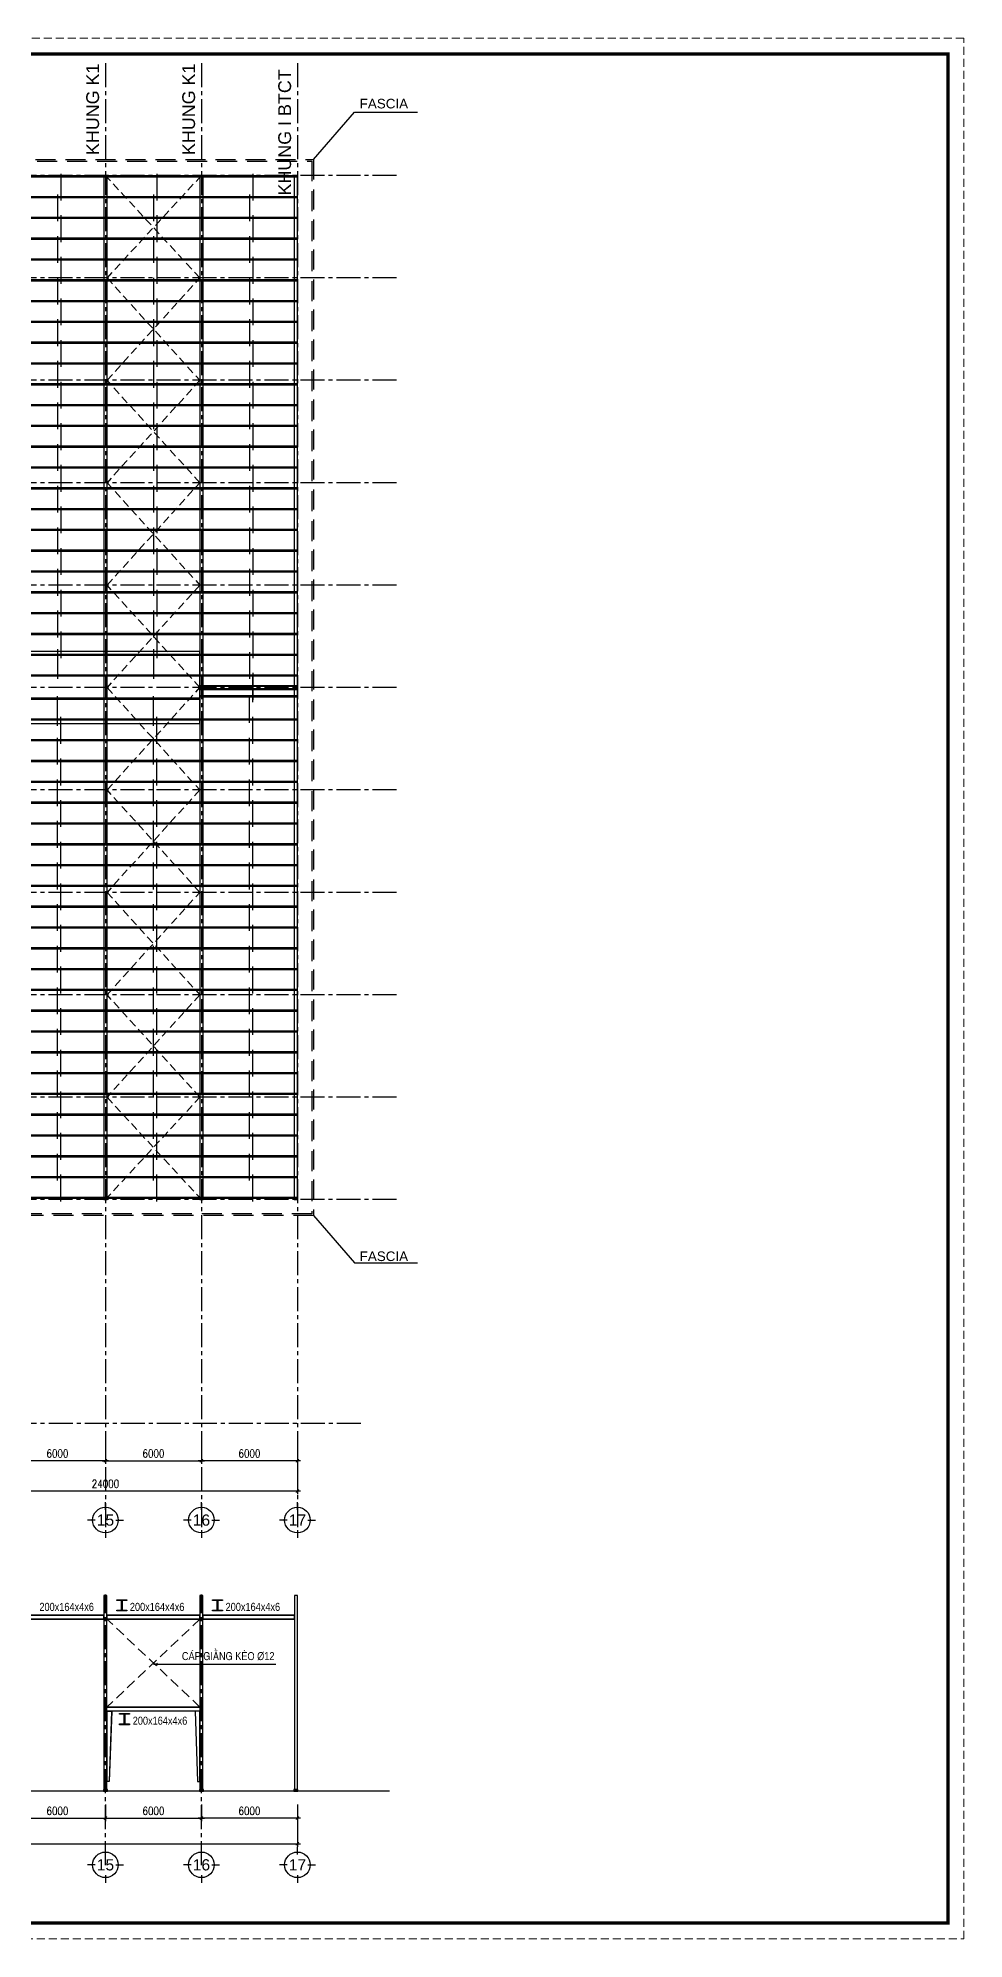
# Model space of a CAD drawing. Header units: inches. Extents: x 651127 to 1529722, y 768575 to 1021311.
# Drawn here: x 936651 to 994520, y 772141 to 890941 of the extents above; entities that cross this region are included whole.
import ezdxf
from ezdxf.enums import TextEntityAlignment as Align

# ---------------------------------------------------------------- set-up
doc = ezdxf.new("R2010")
doc.units = ezdxf.units.IN
doc.header["$LTSCALE"] = 1000
doc.header["$MEASUREMENT"] = 0
for name, pattern in [('CENTER2', [1.125, 0.75, -0.125, 0.125, -0.125]), ('HIDDEN', [0.375, 0.25, -0.125]), ('HIDDEN2', [0.1875, 0.125, -0.0625])]:
    doc.linetypes.add(name, pattern=pattern)
doc.layers.get('DEFPOINTS').update_dxf_attribs({"color": 8, "lineweight": 9})
for name, color, linetype in [('DWGshare.com_1', 7, 'Continuous'), ('DWGshare.com_10', 7, 'Continuous'), ('DWGshare.com_11', 143, 'Continuous'), ('DWGshare.com_12', 51, 'Continuous'), ('DWGshare.com_2', 147, 'Continuous'), ('DWGshare.com_29', 3, 'Continuous'), ('DWGshare.com_3', 7, 'Continuous'), ('DWGshare.com_4', 8, 'CENTER2'), ('DWGshare.com_5', 143, 'HIDDEN2'), ('DWGshare.com_6', 40, 'Continuous'), ('DWGshare.com_7', 1, 'Continuous')]:
    doc.layers.add(name, color=color, linetype=linetype)
doc.layers.add('DWGshare.com_23', color=147, linetype='Continuous', lineweight=0)
doc.styles.add('DWGshare.com_1', font='VHELVCN.TTF')
doc.styles.add('DWGshare.com_2', font='VHELVEB.TTF')
doc.styles.add('DWGshare.com_4', font='romans.shx', dxfattribs={"width": 0.8})
doc.dimstyles.new('DWGshare.com_4', dxfattribs={"dimscale": 100, "dimtxt": 2.5, "dimasz": 2, "dimexe": 1, "dimexo": 1.5, "dimgap": 1, "dimtad": 1, "dimdec": 0, "dimlfac": 0.5, "dimzin": 0, "dimdsep": 46, "dimtxsty": 'DWGshare.com_4', "dimblk": 'DWGshare.com_6', "dimcen": 1.5, "dimdle": 1, "dimclrd": 256, "dimclre": 256, "dimclrt": 7, "dimadec": 0, "dimazin": 0, "dimtfac": 1, "dimtdec": 0, "dimtix": 1, "dimtmove": 2, "dimatfit": 3, "dimldrblk": 'DWGshare.com_6', "dimfxl": 1, "dimtolj": 1, "dimtzin": 0, "dimarcsym": 0})
doc.dimstyles.new('DWGshare.com_5', dxfattribs={"dimscale": 200, "dimtxt": 2.5, "dimasz": 1, "dimexe": 1, "dimexo": 1.5, "dimgap": 1, "dimtad": 1, "dimdec": 0, "dimzin": 0, "dimdsep": 46, "dimtxsty": 'DWGshare.com_4', "dimblk": 'DWGshare.com_1', "dimcen": 1.5, "dimdle": 1, "dimclrd": 256, "dimclre": 256, "dimclrt": 7, "dimadec": 0, "dimazin": 0, "dimtfac": 1, "dimtdec": 0, "dimtix": 1, "dimtmove": 2, "dimatfit": 3, "dimfxl": 1, "dimtolj": 1, "dimtzin": 0, "dimarcsym": 0})

# ---------------------------------------------------------------- blocks, each defined once
blk = doc.blocks.new('DWGshare.com_1')
at = {"color": 0, "linetype": 'ByBlock', "const_width": 0.3}
blk.add_lwpolyline([(-0.5, -0.5), (0.5, 0.5)], dxfattribs=at)
blk = doc.blocks.new('*D227')
at = {"layer": 'DEFPOINTS', "color": 0, "transparency": 16777216}
for p in [(934864, 803519), (940864, 803463), (934864, 802031)]:
    blk.add_point(p, dxfattribs=at)
at = {"layer": 'DWGshare.com_23', "lineweight": -2, "transparency": 16777216}
for p, q in [((934864, 803219), (934864, 801831)), ((940864, 803163), (940864, 801831)), ((941064, 802031), (934664, 802031))]:
    blk.add_line(p, q, dxfattribs=at)
at = {"layer": 'DWGshare.com_23', "lineweight": -2, "transparency": 16777216, "xscale": 200, "yscale": 200, "zscale": 200, "rotation": 180}
blk.add_blockref('DWGshare.com_1', (934864, 802031), dxfattribs=at)
at = {"layer": 'DWGshare.com_23', "lineweight": -2, "transparency": 16777216, "xscale": 200, "yscale": 200, "zscale": 200}
blk.add_blockref('DWGshare.com_1', (940864, 802031), dxfattribs=at)
at = {"layer": 'DWGshare.com_23', "color": 7, "transparency": 16777216, "insert": (937864, 802481), "char_height": 500, "attachment_point": 5, "style": 'DWGshare.com_4'}
blk.add_mtext('\\A1;6000', dxfattribs=at)
blk = doc.blocks.new('*D228')
at = {"layer": 'DEFPOINTS', "color": 0, "transparency": 16777216}
for p in [(946864, 803519), (952864, 803463), (946864, 802031)]:
    blk.add_point(p, dxfattribs=at)
at = {"layer": 'DWGshare.com_23', "lineweight": -2, "transparency": 16777216}
for p, q in [((946864, 803219), (946864, 801831)), ((952864, 803163), (952864, 801831)), ((953064, 802031), (946664, 802031))]:
    blk.add_line(p, q, dxfattribs=at)
at = {"layer": 'DWGshare.com_23', "lineweight": -2, "transparency": 16777216, "xscale": 200, "yscale": 200, "zscale": 200, "rotation": 180}
blk.add_blockref('DWGshare.com_1', (946864, 802031), dxfattribs=at)
at = {"layer": 'DWGshare.com_23', "lineweight": -2, "transparency": 16777216, "xscale": 200, "yscale": 200, "zscale": 200}
blk.add_blockref('DWGshare.com_1', (952864, 802031), dxfattribs=at)
at = {"layer": 'DWGshare.com_23', "color": 7, "transparency": 16777216, "insert": (949864, 802481), "char_height": 500, "attachment_point": 5, "style": 'DWGshare.com_4'}
blk.add_mtext('\\A1;6000', dxfattribs=at)
blk = doc.blocks.new('*D229')
at = {"layer": 'DEFPOINTS', "color": 0, "transparency": 16777216}
for p in [(940864, 803463), (946864, 803519), (946864, 802031)]:
    blk.add_point(p, dxfattribs=at)
at = {"layer": 'DWGshare.com_23', "lineweight": -2, "transparency": 16777216}
for p, q in [((940864, 803163), (940864, 801831)), ((946864, 803219), (946864, 801831)), ((940664, 802031), (947064, 802031))]:
    blk.add_line(p, q, dxfattribs=at)
at = {"layer": 'DWGshare.com_23', "lineweight": -2, "transparency": 16777216, "xscale": 200, "yscale": 200, "zscale": 200, "rotation": 180}
blk.add_blockref('DWGshare.com_1', (940864, 802031), dxfattribs=at)
at = {"layer": 'DWGshare.com_23', "lineweight": -2, "transparency": 16777216, "xscale": 200, "yscale": 200, "zscale": 200}
blk.add_blockref('DWGshare.com_1', (946864, 802031), dxfattribs=at)
at = {"layer": 'DWGshare.com_23', "color": 7, "transparency": 16777216, "insert": (943864, 802481), "char_height": 500, "attachment_point": 5, "style": 'DWGshare.com_4'}
blk.add_mtext('\\A1;6000', dxfattribs=at)
blk = doc.blocks.new('*D230')
at = {"layer": 'DEFPOINTS', "color": 0, "transparency": 16777216}
for p in [(928864, 804099), (952864, 804099), (952864, 800138)]:
    blk.add_point(p, dxfattribs=at)
at = {"layer": 'DWGshare.com_23', "lineweight": -2, "transparency": 16777216}
for p, q in [((928864, 803799), (928864, 799938)), ((952864, 803799), (952864, 799938)), ((928664, 800138), (953064, 800138))]:
    blk.add_line(p, q, dxfattribs=at)
at = {"layer": 'DWGshare.com_23', "lineweight": -2, "transparency": 16777216, "xscale": 200, "yscale": 200, "zscale": 200, "rotation": 180}
blk.add_blockref('DWGshare.com_1', (928864, 800138), dxfattribs=at)
at = {"layer": 'DWGshare.com_23', "lineweight": -2, "transparency": 16777216, "xscale": 200, "yscale": 200, "zscale": 200}
blk.add_blockref('DWGshare.com_1', (952864, 800138), dxfattribs=at)
at = {"layer": 'DWGshare.com_23', "color": 7, "transparency": 16777216, "insert": (940864, 800588), "char_height": 500, "attachment_point": 5, "style": 'DWGshare.com_4'}
blk.add_mtext('\\A1;24000', dxfattribs=at)
blk = doc.blocks.new('DWGshare.com_2')
for p, q in [((-320, 0), (-560, 0)), ((0, 320), (0, 560)), ((320, 0), (560, 0)), ((0, -320), (0, -560))]:
    blk.add_line(p, q)
blk.add_circle((0, 0), 400)
at = {"linetype": 'Continuous', "style": 'DWGshare.com_2'}
blk.add_attdef('2', text='', height=350, dxfattribs=at).set_placement((0, 0), align=Align.MIDDLE_CENTER)
blk = doc.blocks.new('*D851')
at = {"layer": 'DEFPOINTS', "color": 0, "transparency": 16777216}
for p in [(940864, 780846), (946864, 780846), (946864, 779695)]:
    blk.add_point(p, dxfattribs=at)
at = {"layer": 'DWGshare.com_2', "lineweight": -2, "transparency": 16777216}
for p, q in [((940864, 780546), (940864, 779495)), ((946864, 780546), (946864, 779495)), ((940664, 779695), (947064, 779695))]:
    blk.add_line(p, q, dxfattribs=at)
at = {"layer": 'DWGshare.com_2', "lineweight": -2, "transparency": 16777216, "xscale": 200, "yscale": 200, "zscale": 200, "rotation": 180}
blk.add_blockref('DWGshare.com_1', (940864, 779695), dxfattribs=at)
at = {"layer": 'DWGshare.com_2', "lineweight": -2, "transparency": 16777216, "xscale": 200, "yscale": 200, "zscale": 200}
blk.add_blockref('DWGshare.com_1', (946864, 779695), dxfattribs=at)
at = {"layer": 'DWGshare.com_2', "color": 7, "transparency": 16777216, "insert": (943864, 780145), "char_height": 500, "attachment_point": 5, "style": 'DWGshare.com_4'}
blk.add_mtext('\\A1;6000', dxfattribs=at)
blk = doc.blocks.new('*D852')
at = {"layer": 'DEFPOINTS', "color": 0, "transparency": 16777216}
for p in [(952864, 780546), (856864, 780443), (952864, 778095)]:
    blk.add_point(p, dxfattribs=at)
at = {"layer": 'DWGshare.com_2', "lineweight": -2, "transparency": 16777216}
for p, q in [((856864, 780143), (856864, 777895)), ((952864, 780246), (952864, 777895)), ((856664, 778095), (953064, 778095))]:
    blk.add_line(p, q, dxfattribs=at)
at = {"layer": 'DWGshare.com_2', "lineweight": -2, "transparency": 16777216, "xscale": 200, "yscale": 200, "zscale": 200, "rotation": 180}
blk.add_blockref('DWGshare.com_1', (856864, 778095), dxfattribs=at)
at = {"layer": 'DWGshare.com_2', "lineweight": -2, "transparency": 16777216, "xscale": 200, "yscale": 200, "zscale": 200}
blk.add_blockref('DWGshare.com_1', (952864, 778095), dxfattribs=at)
at = {"layer": 'DWGshare.com_2', "color": 7, "transparency": 16777216, "insert": (904864, 778545), "char_height": 500, "attachment_point": 5, "style": 'DWGshare.com_4'}
blk.add_mtext('\\A1;96000', dxfattribs=at)
blk = doc.blocks.new('DWGshare.com_6')
at = {"linetype": 'CENTER2'}
blk.add_hatch(color=256, dxfattribs=at).paths.add_polyline_path([(-1.3, 0.22), (-1, 0), (-1.3, -0.22), (0, 0)])
blk.add_line((0, 0), (-1, 0), dxfattribs=at)
blk.add_lwpolyline([(-1.3, 0.22), (0, 0), (-1.3, -0.22), (-1, 0), (-1.3, 0.22)], dxfattribs=at)
blk = doc.blocks.new('*D856')
at = {"layer": 'DEFPOINTS', "color": 0, "transparency": 16777216}
for p in [(946864, 780846), (952864, 780846), (946864, 779695)]:
    blk.add_point(p, dxfattribs=at)
at = {"layer": 'DWGshare.com_2', "lineweight": -2, "transparency": 16777216}
for p, q in [((946864, 780546), (946864, 779495)), ((952864, 780546), (952864, 779495)), ((953064, 779695), (946664, 779695))]:
    blk.add_line(p, q, dxfattribs=at)
at = {"layer": 'DWGshare.com_2', "lineweight": -2, "transparency": 16777216, "xscale": 200, "yscale": 200, "zscale": 200, "rotation": 180}
blk.add_blockref('DWGshare.com_1', (946864, 779695), dxfattribs=at)
at = {"layer": 'DWGshare.com_2', "lineweight": -2, "transparency": 16777216, "xscale": 200, "yscale": 200, "zscale": 200}
blk.add_blockref('DWGshare.com_1', (952864, 779695), dxfattribs=at)
at = {"layer": 'DWGshare.com_2', "color": 7, "transparency": 16777216, "insert": (949864, 780145), "char_height": 500, "attachment_point": 5, "style": 'DWGshare.com_4'}
blk.add_mtext('\\A1;6000', dxfattribs=at)
blk = doc.blocks.new('*D861')
at = {"layer": 'DEFPOINTS', "color": 0, "transparency": 16777216}
for p in [(934864, 780846), (940864, 780846), (940864, 779695)]:
    blk.add_point(p, dxfattribs=at)
at = {"layer": 'DWGshare.com_2', "lineweight": -2, "transparency": 16777216}
for p, q in [((934864, 780546), (934864, 779495)), ((940864, 780546), (940864, 779495)), ((934664, 779695), (941064, 779695))]:
    blk.add_line(p, q, dxfattribs=at)
at = {"layer": 'DWGshare.com_2', "lineweight": -2, "transparency": 16777216, "xscale": 200, "yscale": 200, "zscale": 200, "rotation": 180}
blk.add_blockref('DWGshare.com_1', (934864, 779695), dxfattribs=at)
at = {"layer": 'DWGshare.com_2', "lineweight": -2, "transparency": 16777216, "xscale": 200, "yscale": 200, "zscale": 200}
blk.add_blockref('DWGshare.com_1', (940864, 779695), dxfattribs=at)
at = {"layer": 'DWGshare.com_2', "color": 7, "transparency": 16777216, "insert": (937864, 780145), "char_height": 500, "attachment_point": 5, "style": 'DWGshare.com_4'}
blk.add_mtext('\\A1;6000', dxfattribs=at)

msp = doc.modelspace()

# ---------------------------------------------------------------- hatches: boundary and pattern name
at = {"layer": 'DWGshare.com_6'}
for points in [[(941861.5, 793295.7), (941571.5, 793295.7), (941571.5, 793345.7), (942191.5, 793345.7), (942191.5, 793295.7), (941901.5, 793295.7), (941901.5, 792695.7), (942191.5, 792695.7), (942191.5, 792645.7), (941571.5, 792645.7), (941571.5, 792695.7), (941861.5, 792695.7)], [(947843.7, 793295.7), (947553.7, 793295.7), (947553.7, 793345.7), (948173.7, 793345.7), (948173.7, 793295.7), (947883.7, 793295.7), (947883.7, 792695.7), (948173.7, 792695.7), (948173.7, 792645.7), (947553.7, 792645.7), (947553.7, 792695.7), (947843.7, 792695.7)], [(942040.4, 786183.2), (941750.4, 786183.2), (941750.4, 786233.2), (942370.4, 786233.2), (942370.4, 786183.2), (942080.4, 786183.2), (942080.4, 785583.2), (942370.4, 785583.2), (942370.4, 785533.2), (941750.4, 785533.2), (941750.4, 785583.2), (942040.4, 785583.2)]]:
    msp.add_hatch(color=256, dxfattribs=at).paths.add_polyline_path(points)

# ---------------------------------------------------------------- linework, layer by layer
at = {"layer": 'DEFPOINTS', "linetype": 'HIDDEN', "ltscale": 2}
msp.add_lwpolyline([(826319.8, 772140.9), (994519.8, 772140.9), (994519.8, 890940.9), (826319.8, 890940.9)], close=True, dxfattribs=at)
at = {"layer": 'DWGshare.com_1', "const_width": 200}
msp.add_lwpolyline([(830319.8, 773140.9), (993519.8, 773140.9), (993519.8, 889940.9), (830319.8, 889940.9)], close=True, dxfattribs=at)
at = {"layer": 'DWGshare.com_11'}
for points in [[(856863.9, 882324.1), (856863.9, 882274.1), (952863.9, 882274.1), (952863.9, 882324.1)], [(856863.9, 881024.1), (856863.9, 880974.1), (952863.9, 880974.1), (952863.9, 881024.1)], [(856863.9, 879724.1), (856863.9, 879674.1), (952863.9, 879674.1), (952863.9, 879724.1)], [(856863.9, 878424.1), (856863.9, 878374.1), (952863.9, 878374.1), (952863.9, 878424.1)], [(856863.9, 877124.1), (856863.9, 877074.1), (952863.9, 877074.1), (952863.9, 877124.1)], [(856863.9, 875824.1), (856863.9, 875774.1), (952863.9, 875774.1), (952863.9, 875824.1)], [(856863.9, 874524.1), (856863.9, 874474.1), (952863.9, 874474.1), (952863.9, 874524.1)], [(856863.9, 873224.1), (856863.9, 873174.1), (952863.9, 873174.1), (952863.9, 873224.1)], [(856863.9, 871924.1), (856863.9, 871874.1), (952863.9, 871874.1), (952863.9, 871924.1)], [(856863.9, 870624.1), (856863.9, 870574.1), (952863.9, 870574.1), (952863.9, 870624.1)], [(856863.9, 869324.1), (856863.9, 869274.1), (952863.9, 869274.1), (952863.9, 869324.1)], [(856863.9, 868024.1), (856863.9, 867974.1), (952863.9, 867974.1), (952863.9, 868024.1)], [(856863.9, 866724.1), (856863.9, 866674.1), (952863.9, 866674.1), (952863.9, 866724.1)], [(856863.9, 865424.1), (856863.9, 865374.1), (952863.9, 865374.1), (952863.9, 865424.1)], [(856863.9, 864124.1), (856863.9, 864074.1), (952863.9, 864074.1), (952863.9, 864124.1)], [(856863.9, 862824.1), (856863.9, 862774.1), (952863.9, 862774.1), (952863.9, 862824.1)], [(856863.9, 861524.1), (856863.9, 861474.1), (952863.9, 861474.1), (952863.9, 861524.1)], [(856863.9, 860224.1), (856863.9, 860174.1), (952863.9, 860174.1), (952863.9, 860224.1)], [(856863.9, 858924.1), (856863.9, 858874.1), (952863.9, 858874.1), (952863.9, 858924.1)], [(856863.9, 857624.1), (856863.9, 857574.1), (952863.9, 857574.1), (952863.9, 857624.1)], [(856863.9, 856324.1), (856863.9, 856274.1), (952863.9, 856274.1), (952863.9, 856324.1)], [(856863.9, 855024.1), (856863.9, 854974.1), (952863.9, 854974.1), (952863.9, 855024.1)], [(856863.9, 853724.1), (856863.9, 853674.1), (952863.9, 853674.1), (952863.9, 853724.1)], [(856863.9, 852424.1), (856863.9, 852374.1), (952863.9, 852374.1), (952863.9, 852424.1)], [(856863.9, 848379.3), (856863.9, 848329.3), (952863.9, 848329.3), (952863.9, 848379.3)], [(856863.9, 847079.3), (856863.9, 847029.3), (952863.9, 847029.3), (952863.9, 847079.3)], [(856863.9, 845779.3), (856863.9, 845729.3), (952863.9, 845729.3), (952863.9, 845779.3)], [(856863.9, 844479.3), (856863.9, 844429.3), (952863.9, 844429.3), (952863.9, 844479.3)], [(856863.9, 843179.3), (856863.9, 843129.3), (952863.9, 843129.3), (952863.9, 843179.3)], [(856863.9, 841879.3), (856863.9, 841829.3), (952863.9, 841829.3), (952863.9, 841879.3)], [(856863.9, 840579.3), (856863.9, 840529.3), (952863.9, 840529.3), (952863.9, 840579.3)], [(856863.9, 839279.3), (856863.9, 839229.3), (952863.9, 839229.3), (952863.9, 839279.3)], [(856863.9, 837979.3), (856863.9, 837929.3), (952863.9, 837929.3), (952863.9, 837979.3)], [(856863.9, 836679.3), (856863.9, 836629.3), (952863.9, 836629.3), (952863.9, 836679.3)], [(856863.9, 835379.3), (856863.9, 835329.3), (952863.9, 835329.3), (952863.9, 835379.3)], [(856863.9, 834079.3), (856863.9, 834029.3), (952863.9, 834029.3), (952863.9, 834079.3)], [(856863.9, 832779.3), (856863.9, 832729.3), (952863.9, 832729.3), (952863.9, 832779.3)], [(856863.9, 831479.3), (856863.9, 831429.3), (952863.9, 831429.3), (952863.9, 831479.3)], [(856863.9, 830179.3), (856863.9, 830129.3), (952863.9, 830129.3), (952863.9, 830179.3)], [(856863.9, 828879.3), (856863.9, 828829.3), (952863.9, 828829.3), (952863.9, 828879.3)], [(856863.9, 827579.3), (856863.9, 827529.3), (952863.9, 827529.3), (952863.9, 827579.3)], [(856863.9, 826279.3), (856863.9, 826229.3), (952863.9, 826229.3), (952863.9, 826279.3)], [(856863.9, 824979.3), (856863.9, 824929.3), (952863.9, 824929.3), (952863.9, 824979.3)], [(856863.9, 823679.3), (856863.9, 823629.3), (952863.9, 823629.3), (952863.9, 823679.3)], [(856863.9, 822379.3), (856863.9, 822329.3), (952863.9, 822329.3), (952863.9, 822379.3)], [(856863.9, 821079.3), (856863.9, 821029.3), (952863.9, 821029.3), (952863.9, 821079.3)], [(856863.9, 819779.3), (856863.9, 819729.3), (952863.9, 819729.3), (952863.9, 819779.3)], [(856863.9, 818479.3), (856863.9, 818429.3), (952863.9, 818429.3), (952863.9, 818479.3)]]:
    msp.add_lwpolyline(points, close=True, dxfattribs=at)
for points in [[(946763.9, 851124.1), (856863.9, 851124.1), (856863.9, 851074.1), (946763.9, 851074.1)], [(946763.9, 851074.1), (952863.9, 851074.1), (952863.9, 851124.1), (946763.9, 851124.1)], [(946763.9, 849679.3), (856863.9, 849679.3), (856863.9, 849629.3), (946763.9, 849629.3)], [(946763.9, 850469.4), (952863.9, 850469.4), (952863.9, 850419.4), (946763.9, 850419.4)], [(946763.9, 850228.8), (952863.9, 850228.8), (952863.9, 850278.8), (946763.9, 850278.8)], [(946763.9, 849774.1), (952863.9, 849774.1), (952863.9, 849824.1), (946763.9, 849824.1)]]:
    msp.add_lwpolyline(points, dxfattribs=at)
at = {"layer": 'DWGshare.com_12'}
for p, q in [((934956.4, 792376.1), (940771.4, 792376.1)), ((934956.4, 792138.1), (940771.4, 792138.1)), ((940956.4, 792376.1), (946771.4, 792376.1)), ((940956.4, 792138.1), (946771.4, 792138.1)), ((946956.4, 792376.1), (952678.9, 792376.1)), ((946956.4, 792138.1), (952678.9, 792138.1)), ((946771.4, 786626.1), (940956.4, 786626.1)), ((946771.4, 786388.1), (940956.4, 786388.1))]:
    msp.add_line(p, q, dxfattribs=at)
for points in [[(940771.4, 781482.1), (940956.4, 781482.1), (940956.4, 793616.1), (940771.4, 793616.1)], [(946771.4, 781482.1), (946956.4, 781482.1), (946956.4, 793616.1), (946771.4, 793616.1)], [(952678.9, 781482.1), (952863.9, 781482.1), (952863.9, 793616.1), (952678.9, 793616.1)], [(934956.4, 792132.1), (940771.4, 792132.1), (940771.4, 792382.1), (934956.4, 792382.1)], [(940956.4, 792132.1), (946771.4, 792132.1), (946771.4, 792382.1), (940956.4, 792382.1)], [(946956.4, 792132.1), (952678.9, 792132.1), (952678.9, 792382.1), (946956.4, 792382.1)], [(946771.4, 786382.1), (940956.4, 786382.1), (940956.4, 786632.1), (946771.4, 786632.1)], [(940962.4, 781982.1), (940962.4, 786376.1), (941250.2, 786376.1), (941100.6, 781982.1)], [(946765.4, 781982.1), (946765.4, 786376.1), (946477.6, 786376.1), (946627.2, 781982.1)]]:
    msp.add_lwpolyline(points, close=True, dxfattribs=at)
for points in [[(940956.4, 781982.1), (940956.4, 786382.1), (941256.4, 786382.1), (941106.4, 781982.1), (940956.4, 781982.1)], [(946771.4, 781982.1), (946771.4, 786382.1), (946471.4, 786382.1), (946621.4, 781982.1), (946771.4, 781982.1)]]:
    msp.add_lwpolyline(points, dxfattribs=at)
at = {"layer": 'DWGshare.com_29'}
for p, q in [((938069.1, 882460.9), (938069.1, 880786.8)), ((944069.1, 882460.9), (944069.1, 880786.8)), ((950069.1, 882460.9), (950069.1, 880786.8)), ((937875.3, 881160.9), (937875.3, 879486.8)), ((943875.3, 881160.9), (943875.3, 879486.8)), ((949875.3, 881160.9), (949875.3, 879486.8)), ((938069.1, 879860.9), (938069.1, 878186.8)), ((944069.1, 879860.9), (944069.1, 878186.8)), ((950069.1, 879860.9), (950069.1, 878186.8)), ((937875.3, 878560.9), (937875.3, 876886.8)), ((943875.3, 878560.9), (943875.3, 876886.8)), ((949875.3, 878560.9), (949875.3, 876886.8)), ((938069.1, 877260.9), (938069.1, 875586.8)), ((944069.1, 877260.9), (944069.1, 875586.8)), ((950069.1, 877260.9), (950069.1, 875586.8)), ((937875.3, 875960.9), (937875.3, 874286.8)), ((943875.3, 875960.9), (943875.3, 874286.8)), ((949875.3, 875960.9), (949875.3, 874286.8)), ((938069.1, 874660.9), (938069.1, 872986.8)), ((944069.1, 874660.9), (944069.1, 872986.8)), ((950069.1, 874660.9), (950069.1, 872986.8)), ((937875.3, 873360.9), (937875.3, 871686.8)), ((943875.3, 873360.9), (943875.3, 871686.8)), ((949875.3, 873360.9), (949875.3, 871686.8)), ((938069.1, 872060.9), (938069.1, 870386.8)), ((944069.1, 872060.9), (944069.1, 870386.8)), ((950069.1, 872060.9), (950069.1, 870386.8)), ((937875.3, 870760.9), (937875.3, 869086.8)), ((943875.3, 870760.9), (943875.3, 869086.8)), ((949875.3, 870760.9), (949875.3, 869086.8)), ((938069.1, 869460.9), (938069.1, 867786.8)), ((944069.1, 869460.9), (944069.1, 867786.8)), ((950069.1, 869460.9), (950069.1, 867786.8)), ((937875.3, 868160.9), (937875.3, 866486.8)), ((943875.3, 868160.9), (943875.3, 866486.8)), ((949875.3, 868160.9), (949875.3, 866486.8)), ((938069.1, 866860.9), (938069.1, 865186.8)), ((944069.1, 866860.9), (944069.1, 865186.8)), ((950069.1, 866860.9), (950069.1, 865186.8)), ((937875.3, 865560.9), (937875.3, 863886.8)), ((943875.3, 865560.9), (943875.3, 863886.8)), ((949875.3, 865560.9), (949875.3, 863886.8)), ((938069.1, 864260.9), (938069.1, 862586.8)), ((944069.1, 864260.9), (944069.1, 862586.8)), ((950069.1, 864260.9), (950069.1, 862586.8)), ((937875.3, 862960.9), (937875.3, 861286.8)), ((943875.3, 862960.9), (943875.3, 861286.8)), ((949875.3, 862960.9), (949875.3, 861286.8)), ((938069.1, 861660.9), (938069.1, 859986.8)), ((944069.1, 861660.9), (944069.1, 859986.8)), ((950069.1, 861660.9), (950069.1, 859986.8)), ((937875.3, 860360.9), (937875.3, 858686.8)), ((943875.3, 860360.9), (943875.3, 858686.8)), ((949875.3, 860360.9), (949875.3, 858686.8)), ((938069.1, 859060.9), (938069.1, 857386.8)), ((944069.1, 859060.9), (944069.1, 857386.8)), ((950069.1, 859060.9), (950069.1, 857386.8)), ((937875.3, 857760.9), (937875.3, 856086.8)), ((943875.3, 857760.9), (943875.3, 856086.8)), ((949875.3, 857760.9), (949875.3, 856086.8)), ((938069.1, 856460.9), (938069.1, 854786.8)), ((944069.1, 856460.9), (944069.1, 854786.8)), ((950069.1, 856460.9), (950069.1, 854786.8)), ((937875.3, 855160.9), (937875.3, 853486.8)), ((943875.3, 855160.9), (943875.3, 853486.8)), ((949875.3, 855160.9), (949875.3, 853486.8)), ((938069.1, 853860.9), (938069.1, 852186.8)), ((944069.1, 853860.9), (944069.1, 852186.8)), ((950069.1, 853860.9), (950069.1, 852186.8)), ((937875.3, 852748.1), (937875.3, 851074.1)), ((937875.3, 852560.9), (937875.3, 850886.8)), ((943875.3, 852748.1), (943875.3, 851074.1)), ((943875.3, 852560.9), (943875.3, 850886.8)), ((949875.3, 852560.9), (949875.3, 850886.8)), ((949875.3, 852560.9), (949875.3, 850886.8)), ((950069.1, 851260.9), (950069.1, 849586.8)), ((950069.1, 851260.9), (950069.1, 849586.8)), ((950069.1, 849437.3), (950069.1, 851111.3)), ((950069.1, 849437.3), (950069.1, 851111.3)), ((937875.3, 848137.3), (937875.3, 849811.3)), ((937875.3, 847950.1), (937875.3, 849624.1)), ((943875.3, 848137.3), (943875.3, 849811.3)), ((943875.3, 847950.1), (943875.3, 849624.1)), ((949875.3, 848137.3), (949875.3, 849811.3)), ((949875.3, 848137.3), (949875.3, 849811.3)), ((938069.1, 846837.3), (938069.1, 848511.3)), ((944069.1, 846837.3), (944069.1, 848511.3)), ((950069.1, 846837.3), (950069.1, 848511.3)), ((937875.3, 845537.3), (937875.3, 847211.3)), ((943875.3, 845537.3), (943875.3, 847211.3)), ((949875.3, 845537.3), (949875.3, 847211.3)), ((938069.1, 844237.3), (938069.1, 845911.3)), ((944069.1, 844237.3), (944069.1, 845911.3)), ((950069.1, 844237.3), (950069.1, 845911.3)), ((937875.3, 842937.3), (937875.3, 844611.3)), ((943875.3, 842937.3), (943875.3, 844611.3)), ((949875.3, 842937.3), (949875.3, 844611.3)), ((938069.1, 841637.3), (938069.1, 843311.3)), ((944069.1, 841637.3), (944069.1, 843311.3)), ((950069.1, 841637.3), (950069.1, 843311.3)), ((937875.3, 840337.3), (937875.3, 842011.3)), ((943875.3, 840337.3), (943875.3, 842011.3)), ((949875.3, 840337.3), (949875.3, 842011.3)), ((938069.1, 839037.3), (938069.1, 840711.3)), ((944069.1, 839037.3), (944069.1, 840711.3)), ((950069.1, 839037.3), (950069.1, 840711.3)), ((937875.3, 837737.3), (937875.3, 839411.3)), ((943875.3, 837737.3), (943875.3, 839411.3)), ((949875.3, 837737.3), (949875.3, 839411.3)), ((938069.1, 836437.3), (938069.1, 838111.3)), ((944069.1, 836437.3), (944069.1, 838111.3)), ((950069.1, 836437.3), (950069.1, 838111.3)), ((937875.3, 835137.3), (937875.3, 836811.3)), ((943875.3, 835137.3), (943875.3, 836811.3)), ((949875.3, 835137.3), (949875.3, 836811.3)), ((938069.1, 833837.3), (938069.1, 835511.3)), ((944069.1, 833837.3), (944069.1, 835511.3)), ((950069.1, 833837.3), (950069.1, 835511.3)), ((937875.3, 832537.3), (937875.3, 834211.3)), ((943875.3, 832537.3), (943875.3, 834211.3)), ((949875.3, 832537.3), (949875.3, 834211.3)), ((938069.1, 831237.3), (938069.1, 832911.3)), ((944069.1, 831237.3), (944069.1, 832911.3)), ((950069.1, 831237.3), (950069.1, 832911.3)), ((937875.3, 829937.3), (937875.3, 831611.3)), ((943875.3, 829937.3), (943875.3, 831611.3)), ((949875.3, 829937.3), (949875.3, 831611.3)), ((938069.1, 828637.3), (938069.1, 830311.3)), ((944069.1, 828637.3), (944069.1, 830311.3)), ((950069.1, 828637.3), (950069.1, 830311.3)), ((937875.3, 827337.3), (937875.3, 829011.3)), ((943875.3, 827337.3), (943875.3, 829011.3)), ((949875.3, 827337.3), (949875.3, 829011.3)), ((938069.1, 826037.3), (938069.1, 827711.3)), ((944069.1, 826037.3), (944069.1, 827711.3)), ((950069.1, 826037.3), (950069.1, 827711.3)), ((937875.3, 824737.3), (937875.3, 826411.3)), ((943875.3, 824737.3), (943875.3, 826411.3)), ((949875.3, 824737.3), (949875.3, 826411.3)), ((938069.1, 823437.3), (938069.1, 825111.3)), ((944069.1, 823437.3), (944069.1, 825111.3)), ((950069.1, 823437.3), (950069.1, 825111.3)), ((937875.3, 822137.3), (937875.3, 823811.3)), ((943875.3, 822137.3), (943875.3, 823811.3)), ((949875.3, 822137.3), (949875.3, 823811.3)), ((938069.1, 820837.3), (938069.1, 822511.3)), ((944069.1, 820837.3), (944069.1, 822511.3)), ((950069.1, 820837.3), (950069.1, 822511.3)), ((937875.3, 819537.3), (937875.3, 821211.3)), ((943875.3, 819537.3), (943875.3, 821211.3)), ((949875.3, 819537.3), (949875.3, 821211.3)), ((938069.1, 818237.3), (938069.1, 819911.3)), ((944069.1, 818237.3), (944069.1, 819911.3)), ((950069.1, 818237.3), (950069.1, 819911.3))]:
    msp.add_line(p, q, dxfattribs=at)
at = {"layer": 'DWGshare.com_3', "color": 1}
for points in [[(940763.9, 818349.1), (940963.9, 818349.1), (940963.9, 882349.1), (940763.9, 882349.1)], [(946763.9, 818349.1), (946963.9, 818349.1), (946963.9, 882349.1), (946763.9, 882349.1)], [(952663.9, 818349.1), (952863.9, 818349.1), (952863.9, 882349.1), (952663.9, 882349.1)], [(862963.9, 848099.1), (946763.9, 848099.1), (946763.9, 852599.1), (862963.9, 852599.1)]]:
    msp.add_lwpolyline(points, close=True, dxfattribs=at)
at = {"layer": 'DWGshare.com_3', "color": 1, "linetype": 'HIDDEN', "ltscale": 2}
for points in [[(940863.9, 818349.1), (946763.9, 824749.1), (940963.9, 831149.1), (946763.9, 837549.1), (940963.9, 843949.1), (946763.9, 850349.1), (940963.9, 856749.1), (946763.9, 863149.1), (940963.9, 869549.1), (946763.9, 875949.1), (940863.9, 882349.1)], [(946863.9, 882349.1), (940963.9, 875949.1), (946763.9, 869549.1), (940963.9, 863149.1), (946763.9, 856749.1), (940963.9, 850349.1), (946763.9, 843949.1), (940963.9, 837549.1), (946763.9, 831149.1), (940963.9, 824749.1), (946863.9, 818349.1)]]:
    msp.add_lwpolyline(points, dxfattribs=at)
at = {"layer": 'DWGshare.com_3'}
for points in [[(940738.9, 781382.1), (940988.9, 781382.1), (940988.9, 781482.1), (940738.9, 781482.1)], [(946738.9, 781382.1), (946988.9, 781382.1), (946988.9, 781482.1), (946738.9, 781482.1)], [(952646.4, 781382.1), (952896.4, 781382.1), (952896.4, 781482.1), (952646.4, 781482.1)]]:
    msp.add_lwpolyline(points, close=True, dxfattribs=at)
at = {"layer": 'DWGshare.com_4', "ltscale": 2}
for p, q in [((940863.9, 889377.1), (940863.9, 797404.6)), ((946863.9, 889377.1), (946863.9, 797404.6)), ((952863.9, 889377.1), (952863.9, 797404.6)), ((959063.8, 882349.1), (847502.6, 882349.1)), ((959063.8, 875949.1), (847502.6, 875949.1)), ((959063.8, 869549.1), (847502.6, 869549.1)), ((959063.8, 863149.1), (847502.6, 863149.1)), ((959063.8, 856749.1), (847502.6, 856749.1)), ((959063.8, 850349.1), (847502.6, 850349.1)), ((959063.8, 843949.1), (847502.6, 843949.1)), ((959063.8, 837549.1), (847502.6, 837549.1)), ((959063.8, 831149.1), (847502.6, 831149.1)), ((959063.8, 824749.1), (847502.6, 824749.1)), ((959063.8, 818349.1), (847502.6, 818349.1)), ((956816.1, 804349.1), (847502.6, 804349.1)), ((940863.9, 776745.2), (940863.9, 793670)), ((946863.9, 776745.2), (946863.9, 793670))]:
    msp.add_line(p, q, dxfattribs=at)
at = {"layer": 'DWGshare.com_5', "color": 1, "ltscale": 5}
for p, q in [((946771.4, 792132.1), (940956.4, 786632.1)), ((946771.4, 786632.1), (940956.4, 792132.1))]:
    msp.add_line(p, q, dxfattribs=at)
at = {"layer": 'DWGshare.com_5', "ltscale": 10}
for points in [[(880688.9, 817349.1), (855863.9, 817349.1), (855863.9, 883349.1), (953863.9, 883349.1), (953863.9, 817349.1), (929038.9, 817349.1)], [(880688.9, 817449.1), (855963.9, 817449.1), (855963.9, 883249.1), (953763.9, 883249.1), (953763.9, 817449.1), (929038.9, 817449.1)]]:
    msp.add_lwpolyline(points, dxfattribs=at)
at = {"layer": 'DWGshare.com_6'}
for points in [[(941861.5, 793295.7), (941571.5, 793295.7), (941571.5, 793345.7), (942191.5, 793345.7), (942191.5, 793295.7), (941901.5, 793295.7), (941901.5, 792695.7), (942191.5, 792695.7), (942191.5, 792645.7), (941571.5, 792645.7), (941571.5, 792695.7), (941861.5, 792695.7)], [(947843.7, 793295.7), (947553.7, 793295.7), (947553.7, 793345.7), (948173.7, 793345.7), (948173.7, 793295.7), (947883.7, 793295.7), (947883.7, 792695.7), (948173.7, 792695.7), (948173.7, 792645.7), (947553.7, 792645.7), (947553.7, 792695.7), (947843.7, 792695.7)], [(942040.4, 786183.2), (941750.4, 786183.2), (941750.4, 786233.2), (942370.4, 786233.2), (942370.4, 786183.2), (942080.4, 786183.2), (942080.4, 785583.2), (942370.4, 785583.2), (942370.4, 785533.2), (941750.4, 785533.2), (941750.4, 785583.2), (942040.4, 785583.2)]]:
    msp.add_lwpolyline(points, close=True, dxfattribs=at)
at = {"layer": 'DWGshare.com_7'}
msp.add_line((958608.9, 781382.1), (851911.5, 781382.1), dxfattribs=at)

# ---------------------------------------------------------------- block references
at = {"layer": 'DWGshare.com_6', "linetype": 'CENTER2', "xscale": 2, "yscale": 2, "zscale": 2}
for p, values in [((940863.9, 798320.3), {'2': '15'}), ((946863.9, 798320.3), {'2': '16'}), ((952863.9, 798320.3), {'2': '17'}), ((940863.9, 776774.9), {'2': '15'}), ((946863.9, 776774.9), {'2': '16'}), ((952863.9, 776774.9), {'2': '17'})]:
    msp.add_blockref('DWGshare.com_2', p, dxfattribs=at).add_auto_attribs(values)

# ---------------------------------------------------------------- texts
at = {"layer": 'DWGshare.com_10', "style": 'DWGshare.com_2'}
for s, p in [('KHUNG K1', (940065.4, 886485)), ('KHUNG K1', (946065.4, 886485)), ('KHUNG I BTCT', (952065.4, 885044.8))]:
    msp.add_text(s, height=800, rotation=90, dxfattribs=at).set_placement(p, align=Align.MIDDLE)
for p in [(958266, 886840.7), (958266, 814808.1)]:
    msp.add_text('FASCIA', height=600, dxfattribs=at).set_placement(p, align=Align.MIDDLE)
at = {"layer": 'DWGshare.com_10', "style": 'DWGshare.com_1'}
for p in [(936736.3, 792645.7), (942391.5, 792645.7), (948373.7, 792645.7), (942570.4, 785533.2)]:
    msp.add_text('200x164x4x6', height=500, dxfattribs=at).set_placement(p)
msp.add_text('CAÙP GIAÈNG KEØO Þ12', height=500, dxfattribs=at).set_placement((945640.8, 789421.2), align=Align.BOTTOM_LEFT)

# ---------------------------------------------------------------- dimensions: what is measured, and where the dimension line sits
at = {"layer": 'DWGshare.com_2'}
for base, p1, p2, picture, middle in [((952863.9, 778094.9), (856863.9, 780443), (952863.9, 780546.2), '*D852', (904863.9, 778544.9)), ((940863.9, 779694.9), (934863.9, 780846.2), (940863.9, 780846.2), '*D861', (937863.9, 780144.9)), ((946863.9, 779694.9), (940863.9, 780846.2), (946863.9, 780846.2), '*D851', (943863.9, 780144.9))]:
    dim = msp.add_linear_dim(base=base, p1=p1, p2=p2, dimstyle='DWGshare.com_5', dxfattribs=at)
    dim.commit()
    dim.dimension.update_dxf_attribs({"geometry": picture, "text_midpoint": middle})
dim = msp.add_linear_dim(base=(946863.9, 779694.9), p1=(952863.9, 780846.2), p2=(946863.9, 780846.2), angle=180, dimstyle='DWGshare.com_5', dxfattribs=at)
dim.commit()
dim.dimension.update_dxf_attribs({"geometry": '*D856', "text_midpoint": (949863.9, 780144.9)})
at = {"layer": 'DWGshare.com_23'}
for base, p1, p2, picture, middle in [((952863.9, 800138.4), (928863.9, 804099.1), (952863.9, 804099.1), '*D230', (940863.9, 800588.4)), ((946863.9, 802030.6), (940863.9, 803463), (946863.9, 803519.2), '*D229', (943863.9, 802480.6))]:
    dim = msp.add_linear_dim(base=base, p1=p1, p2=p2, dimstyle='DWGshare.com_5', dxfattribs=at)
    dim.commit()
    dim.dimension.update_dxf_attribs({"geometry": picture, "text_midpoint": middle})
for base, p1, p2, picture, middle in [((934863.9, 802030.6), (940863.9, 803463), (934863.9, 803519.2), '*D227', (937863.9, 802480.6)), ((946863.9, 802030.6), (952863.9, 803463), (946863.9, 803519.2), '*D228', (949863.9, 802480.6))]:
    dim = msp.add_linear_dim(base=base, p1=p1, p2=p2, angle=180, dimstyle='DWGshare.com_5', dxfattribs=at)
    dim.commit()
    dim.dimension.update_dxf_attribs({"geometry": picture, "text_midpoint": middle})

# ---------------------------------------------------------------- leaders
at = {"layer": 'DWGshare.com_2'}
msp.add_leader([(943863.9, 789316.3), (951523.3, 789315.4)], dimstyle='DWGshare.com_4', dxfattribs=at)
at = {"layer": 'DWGshare.com_23'}
for points in [[(953863.9, 883349.1), (956429.1, 886302.2), (960361.7, 886302.2)], [(953863.9, 817349.1), (956429.1, 814396), (960361.7, 814396)]]:
    msp.add_leader(points, dimstyle='DWGshare.com_5', dxfattribs=at)

doc.saveas('drawing.dxf')
